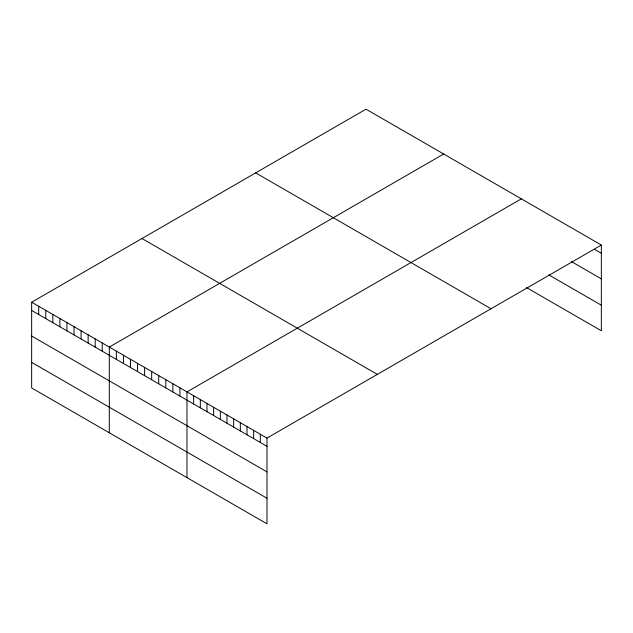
<?xml version="1.0" encoding="UTF-8"?>
<svg xmlns="http://www.w3.org/2000/svg" width="633" height="633" viewBox="0 0 633 633"><rect width="100%" height="100%" fill="white"/><g stroke="black" fill="none" stroke-linecap="round" stroke-linejoin="round"><path stroke-width="0.95" d="M601.35 245.05L266.991 438.091L266.991 523.823L31.65 387.95L31.65 302.218L366.009 109.177L601.35 245.05L601.35 330.782L526.332 287.469M443.67 154.017L109.311 347.058L109.311 432.782M521.331 198.857L186.972 391.898L186.972 477.622M594.68 249.434L601.35 253.287M571.346 261.532L601.35 278.86M548.843 274.888L601.35 305.209M255.669 172.88L491.01 308.754M141.99 238.514L377.331 374.388M31.65 302.218L266.991 438.091M31.65 310.455L266.991 446.32M31.65 336.028L266.991 471.901M31.65 362.377L266.991 498.242M260.321 434.246L260.321 442.475M253.651 430.393L253.651 438.622M246.989 426.547L246.989 434.776M240.318 422.694L240.318 430.923M233.648 418.848L233.648 427.077M226.986 414.995L226.986 423.224M220.316 411.149L220.316 419.378M213.645 407.296L213.645 415.525M206.975 403.443L206.975 411.679M200.313 399.597L200.313 407.826M193.643 395.744L193.643 403.981M179.914 387.823L179.914 396.052M172.856 383.748L172.856 391.977M165.791 379.665L165.791 387.902M158.733 375.591L158.733 383.82M151.675 371.516L151.675 379.745M144.617 367.441L144.617 375.67M137.551 363.366L137.551 371.595M130.493 359.291L130.493 367.52M123.435 355.208L123.435 363.445M116.369 351.133L116.369 359.362M102.253 342.983L102.253 351.212M95.195 338.908L95.195 347.137M88.129 334.833L88.129 343.062M81.071 330.75L81.071 338.987M74.014 326.675L74.014 334.912M66.948 322.601L66.948 330.83M59.89 318.526L59.89 326.755M52.832 314.451L52.832 322.68M45.774 310.376L45.774 318.605M38.708 306.301L38.708 314.53"/></g></svg>
